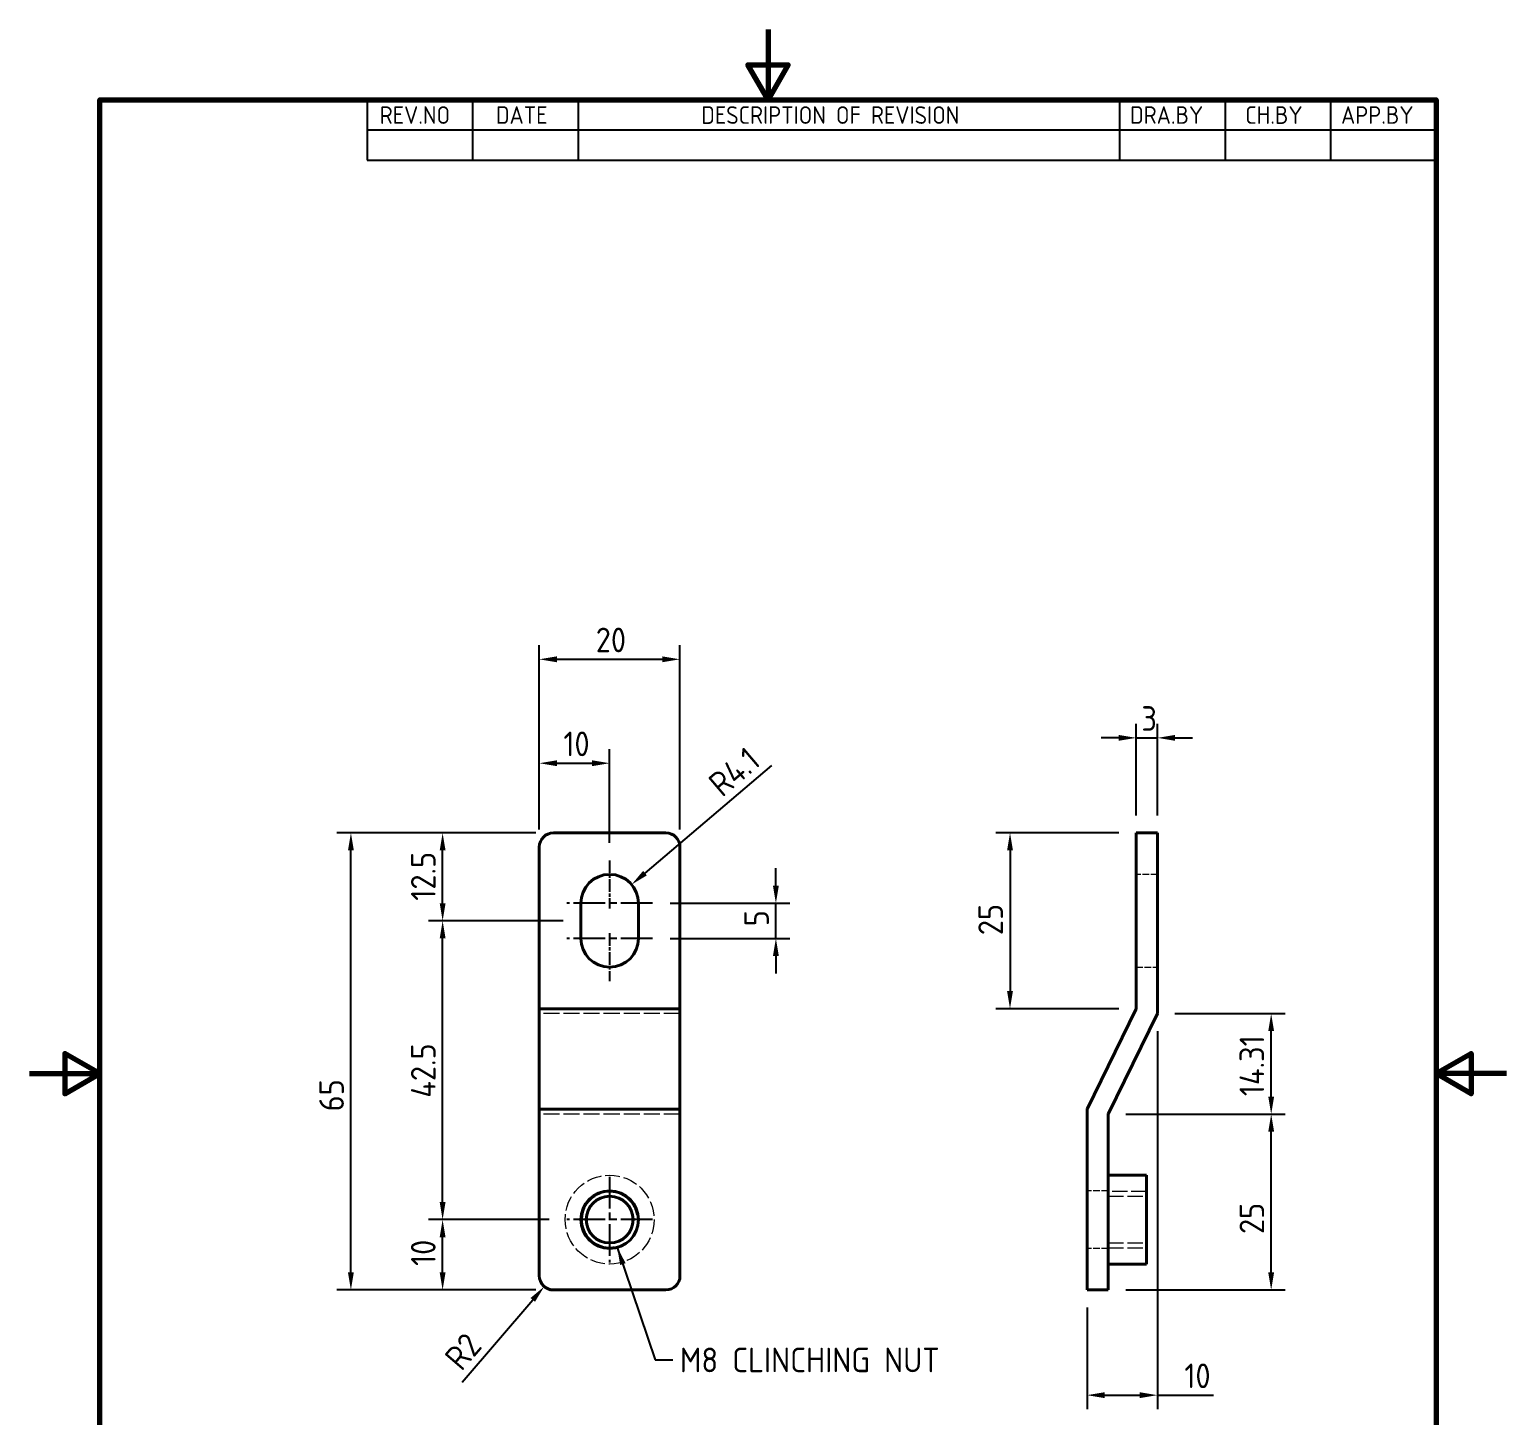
# Model space of a CAD drawing. Header units: millimetres. Extents: x 0 to 210, y 0 to 297.
# Drawn here: x 0 to 210, y 99.9 to 297 of the extents above; entities that cross this region are included whole.
import ezdxf

# ---------------------------------------------------------------- set-up
doc = ezdxf.new("R2010")
doc.units = ezdxf.units.MM
doc.linetypes.add('CHAIN', pattern=[0.35429999999999995, 0.2362, -0.0295, 0.0591, -0.0295])
doc.linetypes.add('DASHED', pattern=[0.2067, 0.1654, -0.0413])
doc.layers.get('0').update_dxf_attribs({"color": 3, "lineweight": 25})
for name, color, linetype, lineweight in [('가려진 것(ISO)', 2, 'DASHED', 18), ('가시적인 것(ISO)', 3, 'Continuous', 40), ('가시적인 좁은 것(ISO)', 3, 'Continuous', 35), ('경계(ISO)', 7, 'Continuous', 70), ('기호(ISO)', 5, 'Continuous', 25), ('중심 표식(ISO)', 1, 'Continuous', 25), ('치수(ISO)', 7, 'Continuous', 25)]:
    doc.layers.add(name, color=color, linetype=linetype, lineweight=lineweight)
doc.styles.add('ISO Proportiona M2B', font='isocp.shx')
doc.styles.add('치수 텍스트_PSTEK_POSCO', font='isocp.shx')
doc.dimstyles.new('치수_PSTEK_POSCO', dxfattribs={"dimtxt": 3.5, "dimasz": 2.5, "dimexe": 2, "dimexo": 2.5, "dimgap": 1, "dimtad": 1, "dimrnd": 1e-08, "dimdsep": 46, "dimtxsty": '치수 텍스트_PSTEK_POSCO', "dimcen": 0.09, "dimdle": 10, "dimclrd": 7, "dimclre": 7, "dimclrt": 2, "dimadec": 1, "dimazin": 2, "dimtfac": 1, "dimtmove": 0, "dimatfit": 3, "dimfxl": 0, "dimtolj": 1, "dimlwd": -1, "dimlwe": -1, "dimarcsym": 0})
doc.dimstyles.new('치수_PSTEK_POSCO$7', dxfattribs={"dimtxt": 3.5, "dimasz": 2.5, "dimexe": 2, "dimexo": 2.5, "dimgap": 1, "dimtad": 1, "dimrnd": 1e-08, "dimdsep": 46, "dimtxsty": '치수 텍스트_PSTEK_POSCO', "dimcen": 0.09, "dimdle": 10, "dimclrd": 7, "dimclre": 7, "dimclrt": 2, "dimadec": 1, "dimazin": 2, "dimtfac": 1, "dimtmove": 0, "dimatfit": 3, "dimfxl": 0, "dimtolj": 1, "dimlwd": -1, "dimlwe": -1, "dimarcsym": 0})

# ---------------------------------------------------------------- blocks, each defined once
blk = doc.blocks.new('경계 Default Border')
at = {"layer": '경계(ISO)', "flags": 128}
for points in [[(105, 297.0000076293945), (105, 287.0000076293945), (102.1132469177246, 292.0000076293945), (107.8867530822754, 292.0000076293945), (105, 287.0000076293945)], [(10, 10), (10, 287.0000076293945), (200, 287.0000076293945), (200, 10), (10, 10)], [(0, 148.5000038146973), (10, 148.5000038146973), (5, 151.3867473602295), (5, 145.6132507324219), (10, 148.5000038146973)], [(210, 148.5000038146973), (200, 148.5000038146973), (205, 151.3867473602295), (205, 145.6132507324219), (200, 148.5000038146973)]]:
    blk.add_lwpolyline(points, dxfattribs=at)
blk = doc.blocks.new('리비전 내역')
at = {"layer": '기호(ISO)'}
for p, q in [((48.00000000000001, 287.0000076293945), (200, 287.0000076293945)), ((48.00000000000001, 287.0000076293945), (48.00000000000001, 282.7200076293945)), ((63.00000000000001, 287.0000076293945), (63.00000000000001, 282.7200076293945)), ((78, 287.0000076293945), (78, 282.7200076293945)), ((155, 287.0000076293945), (155, 282.7200076293945)), ((170, 287.0000076293945), (170, 282.7200076293945)), ((185, 287.0000076293945), (185, 282.7200076293945)), ((200, 287.0000076293945), (200, 282.7200076293945)), ((48.00000000000001, 282.7200076293945), (200, 282.7200076293945)), ((48.00000000000001, 282.7200076293945), (48.00000000000001, 278.4400076293945)), ((63.00000000000001, 282.7200076293945), (63.00000000000001, 278.4400076293945)), ((78, 282.7200076293945), (78, 278.4400076293945)), ((155, 282.7200076293945), (155, 278.4400076293945)), ((170, 282.7200076293945), (170, 278.4400076293945)), ((185, 282.7200076293945), (185, 278.4400076293945)), ((200, 282.7200076293945), (200, 278.4400076293945)), ((48.00000000000001, 278.4400076293945), (200, 278.4400076293945))]:
    blk.add_line(p, q, dxfattribs=at)
at = {"layer": '기호(ISO)', "color": 2, "char_height": 2.5, "attachment_point": 7, "style": 'ISO Proportiona M2B'}
for s, insert in [('REV.NO', (49.7871163682308, 283.5831900503393)), ('DATE', (66.31423177283666, 283.5831900503393)), ('DESCRIPTION OF REVISION', (95.50702043336295, 283.5831900503393)), ('DRA.BY', (156.4757339553203, 283.5831900503393)), ('CH.BY', (172.8642915086116, 283.5831900503393)), ('APP.BY', (186.4777339604403, 283.5831900503393))]:
    blk.add_mtext(s, dxfattribs=dict(at, insert=insert))
blk = doc.blocks.new('*D22')
at = {"layer": 'Defpoints', "color": 0, "transparency": 16777216}
for p in [(58.73568655180504, 127.7391125627099), (76.38447450065183, 127.7391125627099), (74.48447450065183, 117.7391125627099)]:
    blk.add_point(p, dxfattribs=at)
at = {"layer": '치수(ISO)', "color": 7, "transparency": 16777216}
for p, q in [((73.88447450065183, 127.7391125627099), (56.73568655180504, 127.7391125627099)), ((58.73568655180504, 120.2391125627099), (58.73568655180504, 125.2391125627099)), ((71.98447450065183, 117.7391125627099), (56.73568655180504, 117.7391125627099))]:
    blk.add_line(p, q, dxfattribs=at)
for points in [[(58.31901988513837, 125.2391125627099), (59.1523532184717, 125.2391125627099), (58.73568655180504, 127.7391125627099)], [(58.31901988513837, 120.2391125627099), (59.1523532184717, 120.2391125627099), (58.73568655180504, 117.7391125627099)]]:
    blk.add_solid(points, dxfattribs=at)
at = {"layer": '치수(ISO)', "color": 2, "transparency": 16777216, "insert": (55.98568655180502, 121.152734609954), "char_height": 3.5, "attachment_point": 4, "rotation": 90, "style": '치수 텍스트_PSTEK_POSCO'}
blk.add_mtext('\\A1;10', dxfattribs=at)
blk = doc.blocks.new('*D23')
at = {"layer": 'Defpoints', "color": 0, "transparency": 16777216}
for p in [(58.73568655180505, 170.2391125627099), (78.3844745006518, 170.2391125627099), (76.38447450065183, 127.7391125627099)]:
    blk.add_point(p, dxfattribs=at)
at = {"layer": '치수(ISO)', "color": 7, "transparency": 16777216}
for p, q in [((75.8844745006518, 170.2391125627099), (56.73568655180505, 170.2391125627099)), ((58.73568655180504, 130.2391125627099), (58.73568655180505, 167.7391125627099)), ((73.88447450065183, 127.7391125627099), (56.73568655180504, 127.7391125627099))]:
    blk.add_line(p, q, dxfattribs=at)
for points in [[(58.31901988513838, 167.7391125627099), (59.15235321847171, 167.7391125627099), (58.73568655180505, 170.2391125627099)], [(58.31901988513837, 130.2391125627099), (59.1523532184717, 130.2391125627099), (58.73568655180504, 127.7391125627099)]]:
    blk.add_solid(points, dxfattribs=at)
at = {"layer": '치수(ISO)', "color": 2, "transparency": 16777216, "insert": (55.98534206361604, 145.0766251892946), "char_height": 3.5, "attachment_point": 4, "rotation": 90, "style": '치수 텍스트_PSTEK_POSCO'}
blk.add_mtext('\\A1;42.5', dxfattribs=at)
blk = doc.blocks.new('*D24')
at = {"layer": 'Defpoints', "color": 0, "transparency": 16777216}
for p in [(58.73568655180505, 182.7391125627099), (74.4844745006518, 182.7391125627099), (78.3844745006518, 170.2391125627099)]:
    blk.add_point(p, dxfattribs=at)
at = {"layer": '치수(ISO)', "color": 7, "transparency": 16777216}
for p, q in [((71.9844745006518, 182.7391125627099), (56.73568655180505, 182.7391125627099)), ((58.73568655180504, 172.7391125627099), (58.73568655180505, 180.2391125627099)), ((75.8844745006518, 170.2391125627099), (56.73568655180504, 170.2391125627099))]:
    blk.add_line(p, q, dxfattribs=at)
for points in [[(58.31901988513838, 180.2391125627099), (59.15235321847171, 180.2391125627099), (58.73568655180505, 182.7391125627099)], [(58.31901988513837, 172.7391125627099), (59.1523532184717, 172.7391125627099), (58.73568655180504, 170.2391125627099)]]:
    blk.add_solid(points, dxfattribs=at)
at = {"layer": '치수(ISO)', "color": 2, "transparency": 16777216, "insert": (55.98534206361604, 173.1016251892947), "char_height": 3.5, "attachment_point": 4, "rotation": 90, "style": '치수 텍스트_PSTEK_POSCO'}
blk.add_mtext('\\A1;12.5', dxfattribs=at)
blk = doc.blocks.new('*D25')
at = {"layer": 'Defpoints', "color": 0, "transparency": 16777216}
for p in [(82.4844745006518, 192.6517336138072), (72.4844745006518, 180.7391125627099), (82.4844745006518, 178.8391125627099)]:
    blk.add_point(p, dxfattribs=at)
at = {"layer": '치수(ISO)', "color": 7, "transparency": 16777216}
for p, q in [((72.4844745006518, 183.2391125627099), (72.4844745006518, 194.6517336138072)), ((82.4844745006518, 181.3391125627099), (82.4844745006518, 194.6517336138072)), ((74.9844745006518, 192.6517336138072), (79.9844745006518, 192.6517336138072))]:
    blk.add_line(p, q, dxfattribs=at)
for points in [[(74.9844745006518, 193.0684002804738), (74.9844745006518, 192.2350669471405), (72.4844745006518, 192.6517336138072)], [(79.9844745006518, 193.0684002804738), (79.9844745006518, 192.2350669471405), (82.4844745006518, 192.6517336138072)]]:
    blk.add_solid(points, dxfattribs=at)
at = {"layer": '치수(ISO)', "color": 2, "transparency": 16777216, "insert": (75.90809654789588, 195.4017336138072), "char_height": 3.5, "attachment_point": 4, "style": '치수 텍스트_PSTEK_POSCO'}
blk.add_mtext('\\A1;10', dxfattribs=at)
blk = doc.blocks.new('*D26')
at = {"layer": 'Defpoints', "color": 0, "transparency": 16777216}
for p in [(92.4844745006518, 207.4309050488145), (72.4844745006518, 180.7391125627099), (92.4844745006518, 180.7391125627099)]:
    blk.add_point(p, dxfattribs=at)
at = {"layer": '치수(ISO)', "color": 7, "transparency": 16777216}
for p, q in [((72.4844745006518, 183.2391125627099), (72.4844745006518, 209.4309050488145)), ((92.4844745006518, 183.2391125627099), (92.4844745006518, 209.4309050488145)), ((74.9844745006518, 207.4309050488145), (89.9844745006518, 207.4309050488145))]:
    blk.add_line(p, q, dxfattribs=at)
for points in [[(74.9844745006518, 207.8475717154812), (74.9844745006518, 207.0142383821479), (72.4844745006518, 207.4309050488145)], [(89.9844745006518, 207.8475717154812), (89.9844745006518, 207.0142383821479), (92.4844745006518, 207.4309050488145)]]:
    blk.add_solid(points, dxfattribs=at)
at = {"layer": '치수(ISO)', "color": 2, "transparency": 16777216, "insert": (80.51365757151792, 210.1812495370035), "char_height": 3.5, "attachment_point": 4, "style": '치수 텍스트_PSTEK_POSCO'}
blk.add_mtext('\\A1;20', dxfattribs=at)
blk = doc.blocks.new('*D27')
at = {"layer": 'Defpoints', "color": 0, "transparency": 16777216}
for p in [(74.48447450065176, 119.7391125627098), (73.18277255926769, 118.2207015327851)]:
    blk.add_point(p, dxfattribs=at)
at = {"layer": '치수(ISO)', "color": 7, "transparency": 16777216}
blk.add_line((61.5342862360072, 104.6329595521908), (71.55564513253759, 116.3226877453793), dxfattribs=at)
blk.add_solid([(71.23930950130328, 116.5938756498343), (71.8719807637719, 116.0514998409243), (73.18277255926769, 118.2207015327851)], dxfattribs=at)
at = {"layer": '치수(ISO)', "color": 2, "transparency": 16777216, "insert": (60.0970605032199, 107.1822294470284), "char_height": 3.5, "attachment_point": 4, "rotation": 49.39420781757707, "style": '치수 텍스트_PSTEK_POSCO'}
blk.add_mtext('\\A1;R2', dxfattribs=at)
blk = doc.blocks.new('*D28')
at = {"layer": 'Defpoints', "color": 0, "transparency": 16777216}
for p in [(45.69437036502566, 182.7391125627099), (74.4844745006518, 182.7391125627099), (74.48447450065183, 117.7391125627099)]:
    blk.add_point(p, dxfattribs=at)
at = {"layer": '치수(ISO)', "color": 7, "transparency": 16777216}
for p, q in [((71.9844745006518, 182.7391125627099), (43.69437036502566, 182.7391125627099)), ((45.69437036502564, 120.2391125627099), (45.69437036502566, 180.2391125627099)), ((71.98447450065183, 117.7391125627099), (43.69437036502564, 117.7391125627099))]:
    blk.add_line(p, q, dxfattribs=at)
for points in [[(45.27770369835899, 180.2391125627099), (46.11103703169232, 180.2391125627099), (45.69437036502566, 182.7391125627099)], [(45.27770369835898, 120.2391125627099), (46.11103703169231, 120.2391125627099), (45.69437036502564, 117.7391125627099)]]:
    blk.add_solid(points, dxfattribs=at)
at = {"layer": '치수(ISO)', "color": 2, "transparency": 16777216, "insert": (42.94437036502562, 143.1369007798458), "char_height": 3.5, "attachment_point": 4, "rotation": 90, "style": '치수 텍스트_PSTEK_POSCO'}
blk.add_mtext('\\A1;65', dxfattribs=at)
blk = doc.blocks.new('*D29')
at = {"layer": 'Defpoints', "color": 0, "transparency": 16777216}
for p in [(160.3677404484014, 157.0444739275265), (150.367740448401, 117.7391125627099), (160.3677404484014, 102.7727043416584)]:
    blk.add_point(p, dxfattribs=at)
at = {"layer": '치수(ISO)', "color": 7, "transparency": 16777216}
for p, q in [((160.3677404484014, 154.5444739275265), (160.3677404484014, 100.7727043416584)), ((150.367740448401, 115.2391125627099), (150.367740448401, 100.7727043416584)), ((152.867740448401, 102.7727043416584), (157.8677404484014, 102.7727043416584)), ((160.3677404484014, 102.7727043416584), (168.3533021919385, 102.7727043416584))]:
    blk.add_line(p, q, dxfattribs=at)
for points in [[(152.867740448401, 103.1893710083251), (152.867740448401, 102.3560376749918), (150.367740448401, 102.7727043416584)], [(157.8677404484014, 103.1893710083251), (157.8677404484014, 102.3560376749918), (160.3677404484014, 102.7727043416584)]]:
    blk.add_solid(points, dxfattribs=at)
at = {"layer": '치수(ISO)', "color": 2, "transparency": 16777216, "insert": (164.2005462864267, 105.5227043416584), "char_height": 3.5, "attachment_point": 4, "style": '치수 텍스트_PSTEK_POSCO'}
blk.add_mtext('\\A1;10', dxfattribs=at)
blk = doc.blocks.new('*D30')
at = {"layer": 'Defpoints', "color": 0, "transparency": 16777216}
for p in [(153.3677404484013, 142.7391125627099), (176.5450969115638, 142.7391125627099), (153.367740448401, 117.7391125627099)]:
    blk.add_point(p, dxfattribs=at)
at = {"layer": '치수(ISO)', "color": 7, "transparency": 16777216}
for p, q in [((155.8677404484013, 142.7391125627099), (178.5450969115638, 142.7391125627099)), ((176.5450969115638, 120.2391125627099), (176.5450969115638, 140.2391125627099)), ((155.867740448401, 117.7391125627099), (178.5450969115638, 117.7391125627099))]:
    blk.add_line(p, q, dxfattribs=at)
for points in [[(176.1284302448971, 140.2391125627099), (176.9617635782304, 140.2391125627099), (176.5450969115638, 142.7391125627099)], [(176.1284302448971, 120.2391125627099), (176.9617635782304, 120.2391125627099), (176.5450969115638, 117.7391125627099)]]:
    blk.add_solid(points, dxfattribs=at)
at = {"layer": '치수(ISO)', "color": 2, "transparency": 16777216, "insert": (173.7947524233748, 125.6971862129167), "char_height": 3.5, "attachment_point": 4, "rotation": 90, "style": '치수 텍스트_PSTEK_POSCO'}
blk.add_mtext('\\A1;25', dxfattribs=at)
blk = doc.blocks.new('*D31')
at = {"layer": 'Defpoints', "color": 0, "transparency": 16777216}
for p in [(160.3677404484014, 157.0444739275265), (176.5450969115638, 157.0444739275265), (153.3677404484013, 142.7391125627099)]:
    blk.add_point(p, dxfattribs=at)
at = {"layer": '치수(ISO)', "color": 7, "transparency": 16777216}
for p, q in [((162.8677404484014, 157.0444739275265), (178.5450969115638, 157.0444739275265)), ((176.5450969115638, 145.2391125627099), (176.5450969115638, 154.5444739275265)), ((155.8677404484013, 142.7391125627099), (178.5450969115638, 142.7391125627099))]:
    blk.add_line(p, q, dxfattribs=at)
for points in [[(176.1284302448971, 154.5444739275265), (176.9617635782305, 154.5444739275265), (176.5450969115638, 157.0444739275265)], [(176.1284302448971, 145.2391125627099), (176.9617635782305, 145.2391125627099), (176.5450969115638, 142.7391125627099)]]:
    blk.add_solid(points, dxfattribs=at)
at = {"layer": '치수(ISO)', "color": 2, "transparency": 16777216, "insert": (173.7950969115638, 145.3056905778064), "char_height": 3.5, "attachment_point": 4, "rotation": 90, "style": '치수 텍스트_PSTEK_POSCO'}
blk.add_mtext('\\A1;14.31', dxfattribs=at)
blk = doc.blocks.new('*D32')
at = {"layer": 'Defpoints', "color": 0, "transparency": 16777216}
for p in [(160.367740448401, 196.2588568104869), (157.3677404484011, 182.7391125627099), (160.367740448401, 182.7391125627099)]:
    blk.add_point(p, dxfattribs=at)
at = {"layer": '치수(ISO)', "color": 7, "transparency": 16777216}
for p, q in [((157.3677404484011, 185.2391125627099), (157.3677404484011, 198.2588568104869)), ((160.367740448401, 185.2391125627099), (160.367740448401, 198.2588568104869)), ((154.8677404484011, 196.2588568104869), (152.3677404484011, 196.2588568104869)), ((157.3677404484011, 196.2588568104869), (160.367740448401, 196.2588568104869)), ((162.867740448401, 196.2588568104869), (165.367740448401, 196.2588568104869))]:
    blk.add_line(p, q, dxfattribs=at)
for points in [[(154.8677404484011, 196.6755234771535), (154.8677404484011, 195.8421901438202), (157.3677404484011, 196.2588568104869)], [(162.867740448401, 196.6755234771535), (162.867740448401, 195.8421901438202), (160.367740448401, 196.2588568104869)]]:
    blk.add_solid(points, dxfattribs=at)
at = {"layer": '치수(ISO)', "color": 2, "transparency": 16777216, "insert": (158.0952530749857, 199.0088568104869), "char_height": 3.5, "attachment_point": 4, "style": '치수 텍스트_PSTEK_POSCO'}
blk.add_mtext('\\A1;3', dxfattribs=at)
blk = doc.blocks.new('*D33')
at = {"layer": 'Defpoints', "color": 0, "transparency": 16777216}
for p in [(157.3677404484011, 182.7391125627099), (139.4123611847626, 157.7391125627099), (157.3677404484013, 157.7391125627099)]:
    blk.add_point(p, dxfattribs=at)
at = {"layer": '치수(ISO)', "color": 7, "transparency": 16777216}
for p, q in [((154.8677404484011, 182.7391125627099), (137.4123611847626, 182.7391125627099)), ((139.4123611847626, 180.2391125627099), (139.4123611847626, 160.2391125627099)), ((154.8677404484013, 157.7391125627099), (137.4123611847626, 157.7391125627099))]:
    blk.add_line(p, q, dxfattribs=at)
for points in [[(138.9956945180959, 180.2391125627099), (139.8290278514293, 180.2391125627099), (139.4123611847626, 182.7391125627099)], [(138.9956945180959, 160.2391125627099), (139.8290278514293, 160.2391125627099), (139.4123611847626, 157.7391125627099)]]:
    blk.add_solid(points, dxfattribs=at)
at = {"layer": '치수(ISO)', "color": 2, "transparency": 16777216, "insert": (136.6620166965736, 168.1971862129167), "char_height": 3.5, "attachment_point": 4, "rotation": 90, "style": '치수 텍스트_PSTEK_POSCO'}
blk.add_mtext('\\A1;25', dxfattribs=at)
blk = doc.blocks.new('*D34')
at = {"layer": 'Defpoints', "color": 0, "transparency": 16777216}
for p in [(88.5844745006518, 172.7391125627099), (106.1211713288469, 172.7391125627099), (88.58447450065182, 167.7391125627099)]:
    blk.add_point(p, dxfattribs=at)
at = {"layer": '치수(ISO)', "color": 7, "transparency": 16777216}
for p, q in [((106.1211713288469, 175.2391125627099), (106.1211713288469, 177.7391125627099)), ((91.0844745006518, 172.7391125627099), (108.1211713288469, 172.7391125627099)), ((106.1211713288469, 167.7391125627099), (106.1211713288469, 172.7391125627099)), ((91.08447450065182, 167.7391125627099), (108.1211713288469, 167.7391125627099)), ((106.1211713288469, 165.2391125627099), (106.1211713288469, 162.7391125627099))]:
    blk.add_line(p, q, dxfattribs=at)
for points in [[(105.7045046621802, 175.2391125627099), (106.5378379955135, 175.2391125627099), (106.1211713288469, 172.7391125627099)], [(105.7045046621802, 165.2391125627099), (106.5378379955135, 165.2391125627099), (106.1211713288469, 167.7391125627099)]]:
    blk.add_solid(points, dxfattribs=at)
at = {"layer": '치수(ISO)', "color": 2, "transparency": 16777216, "insert": (103.3711713288468, 169.4666251892947), "char_height": 3.5, "attachment_point": 4, "rotation": 90, "style": '치수 텍스트_PSTEK_POSCO'}
blk.add_mtext('\\A1;5', dxfattribs=at)
blk = doc.blocks.new('*D35')
at = {"layer": 'Defpoints', "color": 0, "transparency": 16777216}
for p in [(85.60503381667968, 175.3984563831196), (82.48447450065186, 172.7391125627099)]:
    blk.add_point(p, dxfattribs=at)
at = {"layer": '치수(ISO)', "color": 7, "transparency": 16777216}
blk.add_line((105.488895169314, 192.3435032349515), (87.50781388742837, 177.0200074931255), dxfattribs=at)
blk.add_solid([(87.23755536909404, 177.337137504917), (87.7780724057627, 176.7028774813341), (85.60503381667968, 175.3984563831196)], dxfattribs=at)
at = {"layer": '치수(ISO)', "color": 2, "transparency": 16777216, "insert": (97.34990351200675, 189.0205806053551), "char_height": 3.5, "attachment_point": 4, "rotation": 40.43766983945855, "style": '치수 텍스트_PSTEK_POSCO'}
blk.add_mtext('\\A1;R4.1', dxfattribs=at)

msp = doc.modelspace()

# ---------------------------------------------------------------- linework, layer by layer
at = {"layer": '가려진 것(ISO)', "ltscale": 5.713989734649658}
for p, q in [((160.3677404483984, 176.8391125627099), (157.3677404483984, 176.8391125627099)), ((157.3677404483984, 163.6391125627099), (160.3677404483984, 163.6391125627099)), ((153.3677404483984, 131.8391125627099), (150.3677404483984, 131.8391125627099)), ((153.3677404483984, 123.6391125627099), (150.3677404483984, 123.6391125627099))]:
    msp.add_line(p, q, dxfattribs=at)
at = {"layer": '가려진 것(ISO)', "ltscale": 13.82265567779541}
for p, q in [((92.48447450065183, 157.0444739275265), (72.48447450065183, 157.0444739275264)), ((92.48447450065183, 142.7391125627099), (72.48447450065183, 142.7391125627099))]:
    msp.add_line(p, q, dxfattribs=at)
at = {"layer": '가려진 것(ISO)', "ltscale": 13.23173713684082}
for p, q in [((158.8377404483984, 131.7391125627099), (153.3677404483984, 131.7391125627099)), ((153.3677404483984, 131.0626125627099), (158.8377404483984, 131.0626125627099)), ((153.3677404483984, 124.4156125627099), (158.8377404483984, 124.4156125627099)), ((153.3677404483984, 123.7391125627099), (158.8377404483984, 123.7391125627099))]:
    msp.add_line(p, q, dxfattribs=at)
at = {"layer": '가려진 것(ISO)', "ltscale": 12.81765747070312}
msp.add_circle((82.48447450065184, 127.7391125627099), 6.325000000000001, dxfattribs=at)
at = {"layer": '가시적인 것(ISO)'}
for p, q in [((90.48447450065181, 182.7391125627099), (74.4844745006518, 182.7391125627099)), ((157.3677404484013, 180.7391125627099), (157.3677404484008, 182.7391125627099)), ((160.3677404484008, 182.7391125627099), (157.3677404484008, 182.7391125627099)), ((160.3677404484008, 182.7391125627099), (160.3677404484014, 180.7391125627099)), ((72.48447450065183, 157.7391125627099), (72.4844745006518, 180.7391125627099)), ((92.4844745006518, 180.7391125627099), (92.48447450065183, 157.7391125627099)), ((157.3677404484013, 180.7391125627099), (157.3677404484013, 157.7391125627099)), ((160.3677404484014, 157.0444739275265), (160.3677404484014, 180.7391125627099)), ((78.3844745006518, 167.7391125627099), (78.3844745006518, 172.7391125627099)), ((86.58447450065181, 172.7391125627099), (86.58447450065181, 167.7391125627099)), ((92.48447450065183, 157.7391125627099), (72.48447450065183, 157.7391125627099)), ((72.48447450065183, 143.4337511978933), (72.48447450065183, 157.7391125627099)), ((92.48447450065183, 157.7391125627099), (92.48447450065183, 143.4337511978933)), ((157.3677404484013, 157.7391125627099), (150.3677404484013, 143.4337511978933)), ((153.3677404484013, 142.7391125627099), (160.3677404484014, 157.0444739275265)), ((92.48447450065183, 143.4337511978933), (72.48447450065183, 143.4337511978933)), ((72.48447450065184, 119.7391125627099), (72.48447450065183, 143.4337511978933)), ((92.48447450065183, 143.4337511978933), (92.48447450065184, 119.7391125627099)), ((150.3677404484013, 143.4337511978933), (150.3677404484013, 119.7391125627099)), ((153.3677404484013, 119.7391125627099), (153.3677404484013, 142.7391125627099)), ((153.3677404483984, 134.0641125627099), (158.8377404483984, 134.0641125627099)), ((158.8377404483984, 121.4141125627099), (158.8377404483984, 134.0641125627099)), ((150.3677404484008, 117.7391125627099), (150.3677404484013, 119.7391125627099)), ((153.3677404483984, 121.4141125627099), (158.8377404483984, 121.4141125627099)), ((153.3677404484013, 119.7391125627099), (153.3677404484008, 117.7391125627099)), ((90.48447450065183, 117.7391125627099), (74.48447450065183, 117.7391125627099)), ((150.3677404484008, 117.7391125627099), (153.3677404484008, 117.7391125627099))]:
    msp.add_line(p, q, dxfattribs=at)
for radius in [4.1, 3.3235]:
    msp.add_circle((82.48447450065184, 127.7391125627099), radius, dxfattribs=at)
for centre, radius, start, end in [((74.4844745006518, 180.7391125627099), 2, 90, 180), ((90.48447450065181, 180.7391125627099), 2.000000000000002, 0, 90), ((82.4844745006518, 172.7391125627099), 4.099999999999999, 0, 180), ((82.48447450065183, 167.7391125627099), 4.1, 180, 0), ((74.48447450065183, 119.7391125627099), 1.999999999999993, 180, 270.0000000000002), ((90.48447450065184, 119.7391125627099), 1.999999999999995, 270.0000000000005, 0)]:
    msp.add_arc(centre, radius, start, end, dxfattribs=at)
at = {"layer": '가시적인 좁은 것(ISO)'}
msp.add_arc((82.48447450065184, 127.7391125627099), 3.999999999999999, 10.00000000004917, 279.999999999998, dxfattribs=at)
at = {"layer": '중심 표식(ISO)', "linetype": 'CHAIN', "ltscale": 7.611670970916748}
for p, q in [((82.4844745006518, 178.8391125627099), (82.4844745006518, 171.9891125627099)), ((82.48447450065183, 168.4891125627099), (82.48447450065183, 161.6391125627099))]:
    msp.add_line(p, q, dxfattribs=at)
at = {"layer": '중심 표식(ISO)', "linetype": 'CHAIN', "ltscale": 19.05165100097656}
for p, q in [((88.5844745006518, 172.7391125627099), (76.3844745006518, 172.7391125627099)), ((88.58447450065182, 167.7391125627099), (76.38447450065183, 167.7391125627099)), ((82.48447450065184, 133.8391125627099), (82.48447450065184, 121.6391125627099)), ((88.58447450065184, 127.7391125627099), (76.38447450065183, 127.7391125627099))]:
    msp.add_line(p, q, dxfattribs=at)

# ---------------------------------------------------------------- block references
msp.add_blockref('경계 Default Border', (0, 0))
at = {"layer": '기호(ISO)'}
msp.add_blockref('리비전 내역', (0, 0), dxfattribs=at)

# ---------------------------------------------------------------- texts
at = {"layer": '기호(ISO)', "color": 2, "insert": (92.46542142729524, 107.7820796052058), "char_height": 3.499999940395355, "width": 41.6203784942627, "attachment_point": 4, "style": '치수 텍스트_PSTEK_POSCO'}
msp.add_mtext('{\\fISOCP|b0|i0;\\H3.5000;M8 CLINCHING NUT}', dxfattribs=at)

# ---------------------------------------------------------------- dimensions: what is measured, and where the dimension line sits
at = {"layer": '치수(ISO)', "color": 7}
for base, p1, p2, override, picture, middle in [((92.4844745006518, 207.4309050488145), (72.4844745006518, 180.7391125627099), (92.4844745006518, 180.7391125627099), {"dimdec": 2, "dimtp": 0, "dimtm": -0, "dimtdec": 2, "dimtofl": 0, "dimatfit": 1}, '*D26', (82.48447450065179, 207.4309050488145)), ((82.4844745006518, 192.6517336138072), (72.4844745006518, 180.7391125627099), (82.4844745006518, 178.8391125627099), {"dimdec": 2, "dimtp": 0, "dimtm": -0, "dimtdec": 2, "dimtofl": 0, "dimatfit": 1}, '*D25', (77.48447450065179, 192.6517336138072)), ((160.3677404484014, 102.7727043416584), (150.367740448401, 117.7391125627099), (160.3677404484014, 157.0444739275265), {"dimdec": 2, "dimtp": 0, "dimtm": -0, "dimtdec": 2, "dimtofl": 0, "dimatfit": 2}, '*D29', (165.7769242391826, 102.7727043416584))]:
    dim = msp.add_linear_dim(base=base, p1=p1, p2=p2, dimstyle='치수_PSTEK_POSCO', override=override, dxfattribs=at)
    dim.commit()
    dim.dimension.update_dxf_attribs({"geometry": picture, "text_midpoint": middle, "dimtype": 160})
for base, p1, p2, angle, override, picture, middle in [((160.367740448401, 196.2588568104869), (157.3677404484011, 182.7391125627099), (160.367740448401, 182.7391125627099), 180, {"dimdec": 2, "dimtp": 0, "dimtm": -0, "dimtdec": 2, "dimtofl": 1, "dimatfit": 1}, '*D32', (158.867740448401, 196.2588568104869)), ((45.69437036502566, 182.7391125627099), (74.48447450065183, 117.7391125627099), (74.4844745006518, 182.7391125627099), 90, {"dimdec": 2, "dimtp": 0, "dimtm": -0, "dimtdec": 2, "dimtofl": 0, "dimatfit": 1}, '*D28', (45.69437036502562, 145.2391125627099)), ((58.73568655180505, 182.7391125627099), (78.3844745006518, 170.2391125627099), (74.4844745006518, 182.7391125627099), 90, {"dimdec": 2, "dimtp": 0, "dimtm": -0, "dimtdec": 2, "dimtofl": 0, "dimatfit": 1}, '*D24', (58.73568655180502, 176.4991125627099)), ((139.4123611847626, 157.7391125627099), (157.3677404484011, 182.7391125627099), (157.3677404484013, 157.7391125627099), 90, {"dimdec": 2, "dimtp": 0, "dimtm": -0, "dimtdec": 2, "dimtofl": 0, "dimatfit": 1}, '*D33', (139.4123611847626, 170.2391125627099)), ((106.1211713288469, 172.7391125627099), (88.58447450065182, 167.7391125627099), (88.5844745006518, 172.7391125627099), 90, {"dimdec": 2, "dimtp": 0, "dimtm": -0, "dimtdec": 2, "dimtofl": 1, "dimatfit": 1}, '*D34', (106.1211713288468, 170.2391125627099)), ((58.73568655180505, 170.2391125627099), (76.38447450065183, 127.7391125627099), (78.3844745006518, 170.2391125627099), 90, {"dimdec": 2, "dimtp": 0, "dimtm": -0, "dimtdec": 2, "dimtofl": 0, "dimatfit": 1}, '*D23', (58.73568655180502, 148.9991125627099)), ((176.5450969115638, 157.0444739275265), (153.3677404484013, 142.7391125627099), (160.3677404484014, 157.0444739275265), 90, {"dimdec": 2, "dimtp": 0, "dimtm": -0, "dimtdec": 2, "dimtofl": 0, "dimatfit": 1}, '*D31', (176.5450969115638, 149.6806905778064)), ((176.5450969115638, 142.7391125627099), (153.367740448401, 117.7391125627099), (153.3677404484013, 142.7391125627099), 90, {"dimdec": 2, "dimtp": 0, "dimtm": -0, "dimtdec": 2, "dimtofl": 0, "dimatfit": 1}, '*D30', (176.5450969115637, 127.7391125627099)), ((58.73568655180504, 127.7391125627099), (74.48447450065183, 117.7391125627099), (76.38447450065183, 127.7391125627099), 90, {"dimdec": 2, "dimtp": 0, "dimtm": -0, "dimtdec": 2, "dimtofl": 0, "dimatfit": 1}, '*D22', (58.73568655180502, 122.7291125627099))]:
    dim = msp.add_linear_dim(base=base, p1=p1, p2=p2, angle=angle, dimstyle='치수_PSTEK_POSCO', override=override, dxfattribs=at)
    dim.commit()
    dim.dimension.update_dxf_attribs({"geometry": picture, "text_midpoint": middle, "dimtype": 160})
for center, mpoint, picture, middle in [((82.48447450065186, 172.7391125627099), (85.60503381667968, 175.3984563831196), '*D35', (101.9306964370139, 189.3112026592403)), ((74.48447450065176, 119.7391125627098), (73.18277255926769, 118.2207015327851), '*D27', (63.62033086021685, 107.066291688845))]:
    dim = msp.add_radius_dim(center=center, mpoint=mpoint, dimstyle='치수_PSTEK_POSCO', override={"dimdec": 2, "dimcen": 0, "dimtp": 0, "dimtm": -0, "dimtdec": 2, "dimtofl": 0}, dxfattribs=at)
    dim.commit()
    dim.dimension.update_dxf_attribs({"geometry": picture, "text_midpoint": middle, "dimtype": 164})

# ---------------------------------------------------------------- leaders
at = {"layer": '기호(ISO)', "color": 7, "annotation_type": 0, "has_hookline": 1, "hookline_direction": 0, "text_width": 40.48869544724585}
msp.add_leader([(83.56985492311452, 123.7853865556964), (88.96542142729524, 107.7820796052058), (91.46542142729524, 107.7820796052058)], dimstyle='치수_PSTEK_POSCO$7', override={"dimtad": 0}, dxfattribs=at)

doc.saveas('drawing.dxf')
